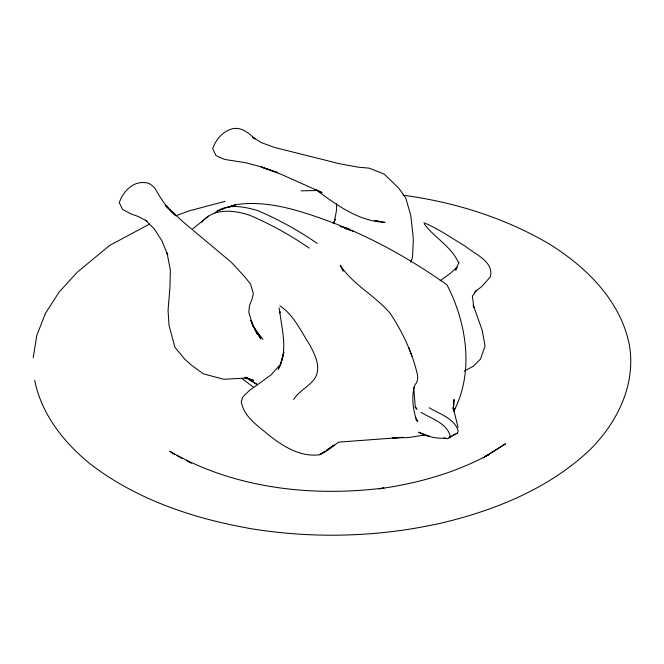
<?xml version="1.0" encoding="UTF-8"?>
<svg xmlns="http://www.w3.org/2000/svg" width="664" height="664" viewBox="0 0 664 664"><rect width="100%" height="100%" fill="white"/><g stroke="black" fill="none" stroke-linecap="round" stroke-linejoin="round"><path stroke-width="1" d="M453.313 409.348L454.027 399.438L453.387 409.738L453.072 407.356L458.069 427.276M33.2 357.813L36.827 335.337L45.476 313.325L59.055 292.16L77.281 272.182L109.718 245.406L149.45 224.133M334.175 222.515L336.615 209.816L336.59 203.782M283.785 352.75L280.781 363.482L283.885 351.97M334.507 221.718L335.278 219.054L333.203 223.552M444.05 438.057L447.42 438.721L449.445 437.75L450.117 435.576C446.424 422.893 431.309 418.702 421.076 412.352M448.922 437.427L457.513 433.094L458.185 430.911C454.491 418.237 439.377 414.046 429.143 407.696M410.726 262.272L412.493 257.499L413.332 240.401L412.942 234.857L410.767 215.36L405.737 197.98L398.832 188.261L384.141 174.051L369.043 168.133L358.087 167.179L339.279 163.659L274.929 147.557L261.4 142.669L252.436 137.108L255.034 138.859C248.917 133.281 241.862 127.023 232.923 128.642C223.237 130.916 215.717 139.457 212.721 148.711L215.949 155.459L219.568 157.343L224.88 159.468L245.971 162.78L260.288 166.647L277.768 172.648L261.126 166.88L280.689 174.117L322.09 192.601L315.251 189.331C336.2 204.462 357.921 221.245 384.995 222.39L374.537 220.448L378.447 221.303M458.973 262.205L455.57 270.132L457.123 267.127L450.814 272.929L440.083 280.855M453.645 411.323L454.832 408.559L454.035 410.227M454.043 410.734C474.304 371.433 466.551 322.712 446.955 284.773C407.298 256.835 364.569 233.296 318.571 217.535C292.417 208.446 264.936 200.669 236.99 204.495L229.553 206.62M293.679 399.462C299.232 390.432 310.154 386.323 315.666 377.036C320.994 365.673 314.777 354.609 309.632 344.591C300.842 331.203 293.679 314.769 279.901 305.838M476.719 290.035L472.353 296.152L473.905 307.581L473.15 305.1M201.806 222.149C213.393 207.716 234.035 210.023 249.697 215.269C270.58 224.191 290.541 235.189 309.208 248.112M215.003 212.704C227.221 203.068 244.045 206.595 257.765 210.612C278.648 219.535 298.609 230.524 317.276 243.456M192.643 228.914L208.562 216.149M474.536 292.177L482.081 286.25L490.347 276.855C494.232 261.425 474.702 254.196 465.364 246.219C451.661 238.243 438.614 228.707 423.881 222.714M455.031 434.09L449.445 437.75M324.796 451.304L319.733 454.716C300.643 457.405 282.988 446.357 268.696 435.003C257.798 425.69 243.505 416.726 241.223 401.305L242.941 396.84L249.44 390.449L271.111 374.828L280.49 364.387L278.216 369.317C288.4 350.858 281.901 330.041 279.619 310.594L279.851 313.068L279.071 307.922M326.481 450.175L334.075 445.063L325.875 451.321L319.733 454.716L328.531 449.462L338.673 442.124L402.782 437.352L392.706 437.866L408.144 437.609L424.279 435.069M483.284 457.886L505.561 443.793L485.699 456.176L488.795 454.624C454.848 473.092 417.224 483.45 379.111 488.812L383.975 487.999C311.275 497.095 233.911 488.472 169.727 451.229L172.491 453.097M464.186 371.201L473.515 366.08L480.537 359.025L485.027 345.994L482.23 330.332L473.241 305.208M456.16 433.741L457.513 433.094M175.993 215.709L189.622 210.754L225.146 201.333M217.46 211.019L223.129 209.052M227.852 207.417L235.413 204.802L222.158 209.027M424.196 434.895L422.296 434.961L429.201 436.124L418.66 432.206C426.911 436.489 436.206 438.879 445.527 438.107M301.033 190.85L317.483 190.485M346.01 228.341L349.007 228.715L340.117 226.582M403.114 195.233C454.209 201.989 504.432 217.709 549.012 243.821C586.063 266.82 620.392 300.344 629.289 344.616C636.56 385.452 616.043 425.475 586.719 452.798C545.501 490.173 492.439 511.247 438.854 523.655L435.036 524.419C374.255 537.367 311.184 538.562 249.88 528.519L246.834 527.913C190.941 517.762 135.431 498.813 90.022 463.796C63.736 442.415 41.475 414.245 34.711 380.372M344.716 228.549L353.373 231.23M244.991 377.393L246.817 377.999L223.826 379.285L203.25 373.807L191.34 365.075L184.625 359.008L174.947 347.363L169.029 325.418L168.05 310.395L169.984 286.873L170.333 269.791L167.013 252.909L167.602 254.478M245.232 377.625L253.64 380.538L246.153 377.351M173.179 453.57L175.005 454.541M176.832 455.521L182.309 458.45M186.874 460.882L191.44 463.323M146.644 220.996L138.56 216.638L130.908 213.849L122.533 209.392L119.304 202.644C122.774 192.128 132.551 181.28 144.544 182.65C148.885 182.301 152.172 185.397 154.953 188.31C160.671 198.428 166.905 208.247 175.918 215.792M245.124 377.227L257.524 384.755L247.307 378.065M146.868 221.054L145.516 220.199L154.33 228.997L162.049 241.073L167.801 255.109M242.36 378.845L253.872 387.494M415.822 419.432L417.88 421.457L415.465 417.258M175.188 215.144L165.294 205.4L183.845 222.515L231.537 262.479L244.941 277.021L250.536 284.092L253.366 293.695L251.996 299.281L249.44 305.747L248.826 312.312L253.009 325.991L250.784 320.372M415.05 407.198L416.934 409.24L415.216 406.268L413.664 387.203M253.167 326.472L262.961 339.445M254.578 329.004L260.894 338.964L252.677 324.97L257.375 334.332L250.851 320.372M424.321 224.058C434.654 237.978 451.802 246.668 458.724 263.276M343.213 271.31L340.2 265.235C352.991 284.864 375.459 295.721 390.39 313.64C402.01 331.344 411.389 350.65 416.602 371.234C418.013 375.841 418.627 381.119 414.992 384.821C411.273 395.52 412.817 407.488 415.863 418.171M408.667 347.43L411.937 356.194"/></g></svg>
